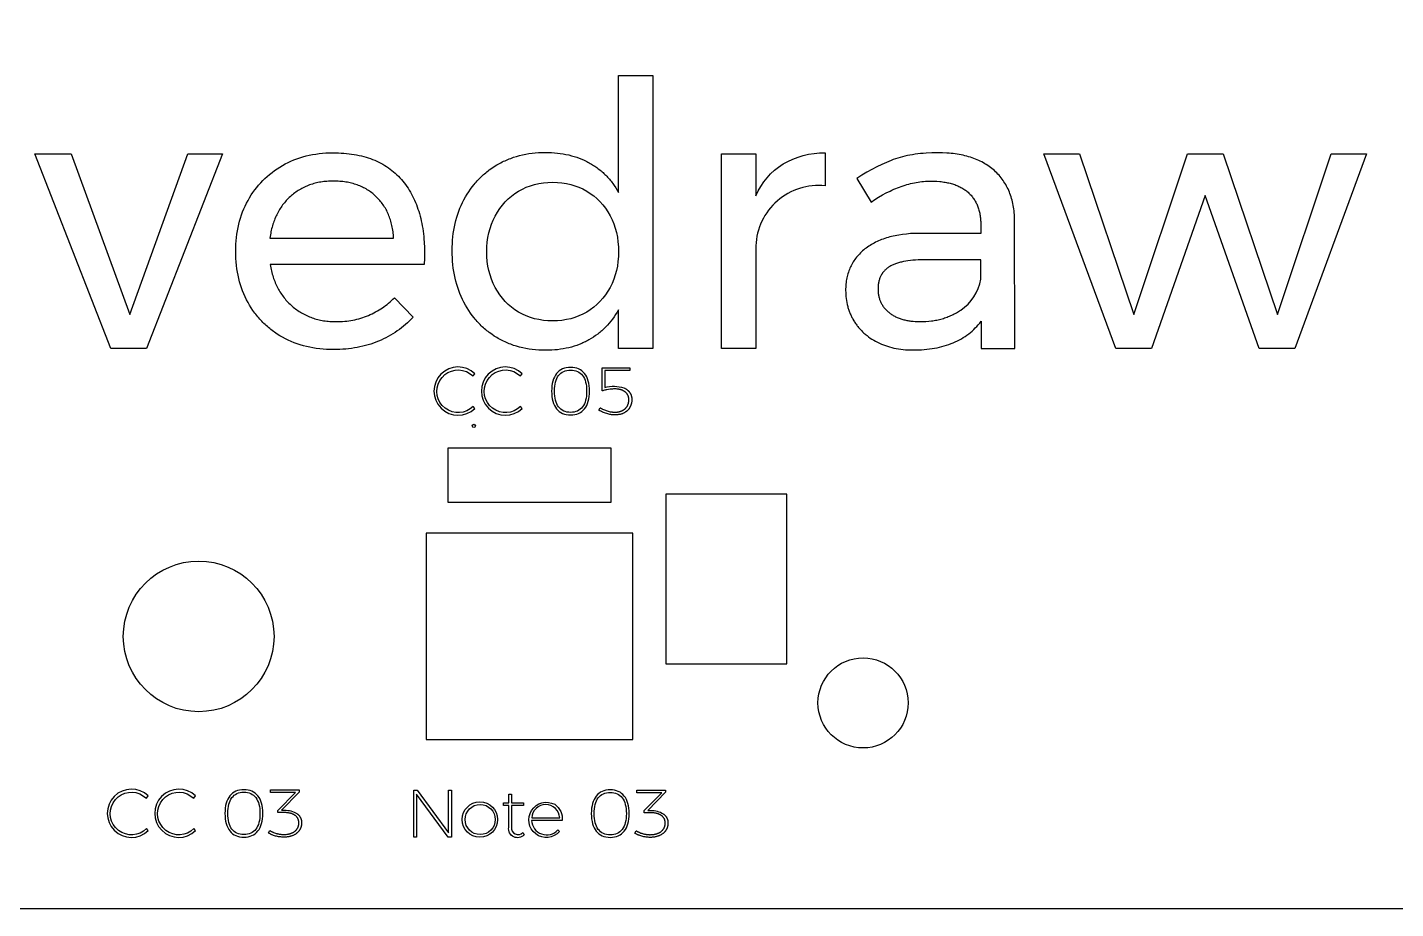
# Model space of a CAD drawing. Header units: millimetres. Extents: x -1043 to -744, y -1370 to -1206.
# Drawn here: x -864.4 to -800.9, y -1370.3 to -1329.4 of the extents above; entities that cross this region are included whole.
import ezdxf

# ---------------------------------------------------------------- set-up
doc = ezdxf.new("R2010")
doc.units = ezdxf.units.MM
doc.header["$MEASUREMENT"] = 0
doc.layers.add('Electronics$CUT3', color=178, linetype='Continuous', true_color=0x000000)
doc.layers.add('Electronics$ENGRAVE1', color=5, linetype='Continuous', true_color=0x0000ff)

msp = doc.modelspace()

# ---------------------------------------------------------------- linework, layer by layer
at = {"layer": 'Electronics$CUT3'}
msp.add_lwpolyline([(-1043.298, -1226.5), (-1043.298, -1350.336, 0.414214), (-1023.298, -1370.336), (-764.298, -1370.336, 0.414214), (-744.298, -1350.336), (-744.298, -1226.5, 0.414214), (-764.298, -1206.5), (-771.298, -1206.5, 0.414214), (-781.298, -1216.5, -0.414214), (-791.298, -1226.5), (-996.298, -1226.5, -0.414214), (-1006.298, -1216.5, 0.414214), (-1016.298, -1206.5), (-1023.298, -1206.5, 0.414214)], format="xyb", close=True, dxfattribs=at)
msp.add_lwpolyline([(-1043.298, -1226.5), (-1043.298, -1350.336, 0.414214), (-1023.298, -1370.336), (-764.298, -1370.336, 0.414214), (-744.298, -1350.336), (-744.298, -1226.5, 0.414214), (-764.298, -1206.5), (-771.298, -1206.5, 0.414214), (-781.298, -1216.5, -0.414214), (-791.298, -1226.5), (-996.298, -1226.5, -0.414214), (-1006.298, -1216.5, 0.414214), (-1016.298, -1206.5), (-1023.298, -1206.5, 0.414214)], format="xyb", close=True, dxfattribs=at)
for points in [[(-844.899, -1351.445), (-837.311, -1351.445), (-837.311, -1348.937), (-844.899, -1348.937)], [(-834.776, -1358.962), (-829.146, -1358.962), (-829.146, -1351.072), (-834.776, -1351.072)], [(-845.9, -1362.478), (-836.311, -1362.478), (-836.311, -1352.89), (-845.9, -1352.89)]]:
    msp.add_lwpolyline(points, close=True, dxfattribs=at)
for centre, radius in [((-843.691, -1347.902, -12.989), 0.0755), ((-856.472, -1357.684), 3.5), ((-825.611, -1360.773), 2.095)]:
    msp.add_circle(centre, radius, dxfattribs=at)
at = {"layer": 'Electronics$ENGRAVE1'}
for points in [[(-835.381, -1331.616), (-835.381, -1344.303), (-836.971, -1344.303), (-836.971, -1342.508), (-837.036, -1342.619), (-837.105, -1342.728), (-837.176, -1342.833), (-837.249, -1342.934), (-837.326, -1343.033), (-837.405, -1343.128), (-837.487, -1343.22), (-837.571, -1343.309), (-837.659, -1343.394), (-837.704, -1343.436), (-837.749, -1343.477), (-837.795, -1343.517), (-837.842, -1343.556), (-837.889, -1343.594), (-837.937, -1343.631), (-838.036, -1343.704), (-838.137, -1343.773), (-838.241, -1343.838), (-838.347, -1343.901), (-838.402, -1343.931), (-838.456, -1343.96), (-838.512, -1343.988), (-838.568, -1344.015), (-838.624, -1344.041), (-838.681, -1344.067), (-838.797, -1344.114), (-838.914, -1344.158), (-839.035, -1344.198), (-839.157, -1344.234), (-839.281, -1344.266), (-839.408, -1344.295), (-839.537, -1344.32), (-839.668, -1344.341), (-839.801, -1344.358), (-839.937, -1344.371), (-840.074, -1344.381), (-840.214, -1344.386), (-840.356, -1344.388), (-840.515, -1344.386), (-840.672, -1344.379), (-840.827, -1344.368), (-840.979, -1344.351), (-841.128, -1344.331), (-841.276, -1344.305), (-841.421, -1344.275), (-841.564, -1344.241), (-841.704, -1344.202), (-841.774, -1344.18), (-841.842, -1344.158), (-841.91, -1344.134), (-841.978, -1344.109), (-842.045, -1344.084), (-842.111, -1344.056), (-842.177, -1344.028), (-842.242, -1343.999), (-842.307, -1343.968), (-842.371, -1343.937), (-842.435, -1343.904), (-842.498, -1343.87), (-842.56, -1343.835), (-842.622, -1343.798), (-842.743, -1343.723), (-842.861, -1343.644), (-842.975, -1343.561), (-843.031, -1343.518), (-843.086, -1343.475), (-843.14, -1343.43), (-843.194, -1343.385), (-843.246, -1343.338), (-843.298, -1343.291), (-843.348, -1343.243), (-843.398, -1343.194), (-843.448, -1343.144), (-843.496, -1343.093), (-843.543, -1343.041), (-843.59, -1342.989), (-843.635, -1342.935), (-843.68, -1342.881), (-843.767, -1342.769), (-843.851, -1342.654), (-843.931, -1342.535), (-844.008, -1342.413), (-844.082, -1342.287), (-844.152, -1342.157), (-844.218, -1342.024), (-844.28, -1341.89), (-844.338, -1341.752), (-844.391, -1341.613), (-844.44, -1341.471), (-844.485, -1341.326), (-844.526, -1341.18), (-844.562, -1341.031), (-844.594, -1340.879), (-844.622, -1340.726), (-844.646, -1340.57), (-844.665, -1340.412), (-844.68, -1340.251), (-844.69, -1340.088), (-844.697, -1339.923), (-844.699, -1339.755), (-844.697, -1339.589), (-844.69, -1339.426), (-844.68, -1339.265), (-844.665, -1339.107), (-844.646, -1338.951), (-844.622, -1338.797), (-844.594, -1338.645), (-844.562, -1338.496), (-844.526, -1338.349), (-844.485, -1338.205), (-844.44, -1338.063), (-844.391, -1337.923), (-844.338, -1337.785), (-844.28, -1337.65), (-844.218, -1337.517), (-844.152, -1337.387), (-844.082, -1337.259), (-844.008, -1337.135), (-843.931, -1337.015), (-843.851, -1336.898), (-843.767, -1336.785), (-843.68, -1336.675), (-843.635, -1336.621), (-843.59, -1336.569), (-843.543, -1336.517), (-843.496, -1336.466), (-843.448, -1336.416), (-843.398, -1336.367), (-843.348, -1336.318), (-843.298, -1336.271), (-843.246, -1336.224), (-843.194, -1336.179), (-843.14, -1336.134), (-843.086, -1336.09), (-843.031, -1336.047), (-842.975, -1336.005), (-842.861, -1335.924), (-842.743, -1335.846), (-842.622, -1335.771), (-842.56, -1335.735), (-842.498, -1335.701), (-842.435, -1335.667), (-842.371, -1335.635), (-842.308, -1335.604), (-842.243, -1335.574), (-842.178, -1335.545), (-842.112, -1335.517), (-842.046, -1335.49), (-841.98, -1335.465), (-841.912, -1335.44), (-841.845, -1335.417), (-841.707, -1335.374), (-841.568, -1335.335), (-841.426, -1335.301), (-841.283, -1335.272), (-841.137, -1335.247), (-840.988, -1335.226), (-840.838, -1335.21), (-840.685, -1335.199), (-840.53, -1335.192), (-840.373, -1335.19), (-840.229, -1335.192), (-840.087, -1335.197), (-839.948, -1335.207), (-839.81, -1335.22), (-839.675, -1335.237), (-839.542, -1335.257), (-839.412, -1335.281), (-839.283, -1335.31), (-839.157, -1335.341), (-839.034, -1335.377), (-838.912, -1335.416), (-838.793, -1335.459), (-838.676, -1335.506), (-838.561, -1335.556), (-838.449, -1335.611), (-838.394, -1335.639), (-838.339, -1335.669), (-838.285, -1335.699), (-838.231, -1335.73), (-838.179, -1335.762), (-838.127, -1335.795), (-838.075, -1335.829), (-838.025, -1335.863), (-837.975, -1335.898), (-837.926, -1335.935), (-837.878, -1335.972), (-837.83, -1336.01), (-837.784, -1336.048), (-837.738, -1336.088), (-837.692, -1336.128), (-837.648, -1336.169), (-837.604, -1336.211), (-837.561, -1336.254), (-837.518, -1336.298), (-837.477, -1336.342), (-837.436, -1336.388), (-837.396, -1336.434), (-837.356, -1336.481), (-837.318, -1336.529), (-837.28, -1336.578), (-837.242, -1336.627), (-837.17, -1336.729), (-837.101, -1336.834), (-837.034, -1336.942), (-836.971, -1337.053), (-836.971, -1331.616)], [(-847.058, -1336.447), (-846.992, -1336.525), (-846.928, -1336.605), (-846.866, -1336.687), (-846.806, -1336.772), (-846.748, -1336.857), (-846.692, -1336.945), (-846.639, -1337.035), (-846.587, -1337.127), (-846.538, -1337.22), (-846.49, -1337.316), (-846.445, -1337.413), (-846.402, -1337.512), (-846.361, -1337.613), (-846.322, -1337.716), (-846.285, -1337.821), (-846.251, -1337.928), (-846.218, -1338.036), (-846.187, -1338.147), (-846.159, -1338.259), (-846.133, -1338.373), (-846.109, -1338.489), (-846.087, -1338.608), (-846.067, -1338.727), (-846.049, -1338.849), (-846.033, -1338.973), (-846.019, -1339.099), (-846.008, -1339.226), (-845.998, -1339.355), (-845.986, -1339.62), (-845.981, -1339.892), (-845.986, -1340.191), (-845.991, -1340.308), (-845.994, -1340.359), (-845.998, -1340.405), (-853.145, -1340.405), (-853.133, -1340.48), (-853.119, -1340.554), (-853.104, -1340.628), (-853.088, -1340.7), (-853.071, -1340.772), (-853.052, -1340.842), (-853.032, -1340.912), (-853.011, -1340.981), (-852.989, -1341.048), (-852.965, -1341.115), (-852.94, -1341.181), (-852.914, -1341.245), (-852.887, -1341.309), (-852.858, -1341.372), (-852.828, -1341.434), (-852.797, -1341.495), (-852.764, -1341.554), (-852.731, -1341.613), (-852.696, -1341.671), (-852.66, -1341.728), (-852.622, -1341.784), (-852.584, -1341.839), (-852.544, -1341.893), (-852.502, -1341.947), (-852.46, -1341.999), (-852.416, -1342.05), (-852.371, -1342.1), (-852.325, -1342.149), (-852.278, -1342.198), (-852.229, -1342.245), (-852.179, -1342.291), (-852.128, -1342.337), (-852.076, -1342.381), (-852.023, -1342.424), (-851.969, -1342.465), (-851.915, -1342.505), (-851.859, -1342.543), (-851.803, -1342.581), (-851.747, -1342.616), (-851.689, -1342.651), (-851.631, -1342.684), (-851.572, -1342.715), (-851.512, -1342.745), (-851.452, -1342.774), (-851.391, -1342.802), (-851.329, -1342.827), (-851.266, -1342.852), (-851.202, -1342.875), (-851.138, -1342.897), (-851.073, -1342.917), (-851.008, -1342.936), (-850.941, -1342.954), (-850.874, -1342.97), (-850.806, -1342.985), (-850.737, -1342.998), (-850.668, -1343.01), (-850.597, -1343.02), (-850.526, -1343.029), (-850.455, -1343.037), (-850.382, -1343.043), (-850.309, -1343.048), (-850.235, -1343.052), (-850.16, -1343.054), (-850.085, -1343.055), (-849.985, -1343.054), (-849.886, -1343.05), (-849.787, -1343.044), (-849.69, -1343.037), (-849.593, -1343.026), (-849.498, -1343.014), (-849.403, -1342.999), (-849.309, -1342.982), (-849.216, -1342.963), (-849.124, -1342.941), (-849.032, -1342.917), (-848.942, -1342.891), (-848.852, -1342.863), (-848.764, -1342.832), (-848.676, -1342.799), (-848.589, -1342.764), (-848.503, -1342.727), (-848.418, -1342.688), (-848.335, -1342.647), (-848.254, -1342.604), (-848.173, -1342.559), (-848.095, -1342.512), (-848.017, -1342.464), (-847.941, -1342.414), (-847.866, -1342.361), (-847.793, -1342.307), (-847.721, -1342.251), (-847.651, -1342.193), (-847.582, -1342.134), (-847.514, -1342.072), (-847.448, -1342.009), (-847.383, -1341.943), (-846.511, -1342.85), (-846.596, -1342.938), (-846.682, -1343.024), (-846.771, -1343.107), (-846.862, -1343.188), (-846.955, -1343.267), (-847.05, -1343.342), (-847.147, -1343.416), (-847.247, -1343.486), (-847.348, -1343.555), (-847.452, -1343.62), (-847.557, -1343.683), (-847.665, -1343.744), (-847.775, -1343.802), (-847.888, -1343.857), (-848.002, -1343.91), (-848.118, -1343.961), (-848.237, -1344.008), (-848.357, -1344.053), (-848.478, -1344.094), (-848.602, -1344.133), (-848.726, -1344.168), (-848.853, -1344.2), (-848.981, -1344.23), (-849.11, -1344.256), (-849.241, -1344.279), (-849.374, -1344.299), (-849.508, -1344.316), (-849.644, -1344.33), (-849.782, -1344.34), (-849.921, -1344.348), (-850.062, -1344.353), (-850.204, -1344.354), (-850.37, -1344.352), (-850.533, -1344.345), (-850.694, -1344.334), (-850.852, -1344.318), (-851.009, -1344.298), (-851.163, -1344.274), (-851.314, -1344.244), (-851.463, -1344.211), (-851.61, -1344.173), (-851.755, -1344.13), (-851.897, -1344.083), (-852.036, -1344.032), (-852.174, -1343.976), (-852.309, -1343.916), (-852.442, -1343.851), (-852.572, -1343.781), (-852.7, -1343.708), (-852.824, -1343.631), (-852.884, -1343.591), (-852.944, -1343.55), (-853.003, -1343.508), (-853.061, -1343.466), (-853.118, -1343.422), (-853.174, -1343.377), (-853.229, -1343.332), (-853.283, -1343.286), (-853.337, -1343.238), (-853.389, -1343.19), (-853.441, -1343.141), (-853.491, -1343.091), (-853.541, -1343.04), (-853.59, -1342.988), (-853.638, -1342.935), (-853.685, -1342.882), (-853.731, -1342.827), (-853.776, -1342.772), (-853.821, -1342.715), (-853.864, -1342.658), (-853.907, -1342.599), (-853.949, -1342.54), (-854.029, -1342.419), (-854.106, -1342.294), (-854.18, -1342.166), (-854.249, -1342.034), (-854.314, -1341.9), (-854.374, -1341.764), (-854.43, -1341.626), (-854.482, -1341.485), (-854.529, -1341.343), (-854.571, -1341.197), (-854.609, -1341.05), (-854.643, -1340.9), (-854.672, -1340.748), (-854.696, -1340.594), (-854.717, -1340.438), (-854.732, -1340.279), (-854.743, -1340.118), (-854.75, -1339.955), (-854.752, -1339.789), (-854.75, -1339.624), (-854.743, -1339.46), (-854.732, -1339.299), (-854.717, -1339.141), (-854.696, -1338.985), (-854.672, -1338.831), (-854.643, -1338.679), (-854.609, -1338.53), (-854.571, -1338.383), (-854.529, -1338.239), (-854.482, -1338.097), (-854.43, -1337.957), (-854.374, -1337.819), (-854.314, -1337.684), (-854.249, -1337.552), (-854.18, -1337.421), (-854.106, -1337.294), (-854.029, -1337.169), (-853.949, -1337.049), (-853.865, -1336.932), (-853.777, -1336.818), (-853.686, -1336.708), (-853.592, -1336.601), (-853.494, -1336.498), (-853.392, -1336.398), (-853.287, -1336.302), (-853.178, -1336.209), (-853.066, -1336.12), (-852.95, -1336.034), (-852.83, -1335.951), (-852.707, -1335.872), (-852.581, -1335.797), (-852.452, -1335.725), (-852.32, -1335.659), (-852.186, -1335.596), (-852.05, -1335.539), (-851.911, -1335.486), (-851.771, -1335.437), (-851.628, -1335.394), (-851.482, -1335.354), (-851.335, -1335.32), (-851.185, -1335.29), (-851.033, -1335.265), (-850.879, -1335.244), (-850.722, -1335.228), (-850.563, -1335.216), (-850.402, -1335.209), (-850.239, -1335.207), (-850.108, -1335.208), (-849.98, -1335.212), (-849.853, -1335.218), (-849.729, -1335.226), (-849.606, -1335.237), (-849.486, -1335.251), (-849.368, -1335.266), (-849.251, -1335.284), (-849.137, -1335.305), (-849.024, -1335.328), (-848.914, -1335.353), (-848.806, -1335.381), (-848.699, -1335.412), (-848.595, -1335.444), (-848.492, -1335.479), (-848.392, -1335.517), (-848.294, -1335.557), (-848.197, -1335.599), (-848.103, -1335.644), (-848.011, -1335.691), (-847.92, -1335.741), (-847.832, -1335.793), (-847.745, -1335.847), (-847.661, -1335.904), (-847.579, -1335.964), (-847.498, -1336.025), (-847.42, -1336.089), (-847.344, -1336.156), (-847.269, -1336.225), (-847.197, -1336.296), (-847.127, -1336.37)], [(-820.13, -1344.303), (-818.557, -1344.303), (-818.574, -1338.353), (-818.576, -1338.261), (-818.58, -1338.17), (-818.585, -1338.08), (-818.593, -1337.991), (-818.602, -1337.904), (-818.612, -1337.818), (-818.625, -1337.734), (-818.639, -1337.65), (-818.655, -1337.568), (-818.673, -1337.487), (-818.693, -1337.408), (-818.714, -1337.33), (-818.738, -1337.253), (-818.762, -1337.177), (-818.789, -1337.103), (-818.818, -1337.03), (-818.848, -1336.958), (-818.88, -1336.888), (-818.914, -1336.819), (-818.949, -1336.751), (-818.987, -1336.684), (-819.026, -1336.619), (-819.067, -1336.555), (-819.109, -1336.492), (-819.154, -1336.43), (-819.2, -1336.37), (-819.248, -1336.311), (-819.298, -1336.254), (-819.349, -1336.197), (-819.403, -1336.142), (-819.458, -1336.089), (-819.514, -1336.036), (-819.573, -1335.985), (-819.633, -1335.936), (-819.694, -1335.888), (-819.757, -1335.842), (-819.822, -1335.797), (-819.888, -1335.754), (-819.955, -1335.713), (-820.024, -1335.673), (-820.095, -1335.635), (-820.167, -1335.599), (-820.24, -1335.564), (-820.315, -1335.531), (-820.392, -1335.499), (-820.47, -1335.469), (-820.549, -1335.441), (-820.63, -1335.414), (-820.713, -1335.389), (-820.797, -1335.366), (-820.882, -1335.344), (-820.969, -1335.324), (-821.058, -1335.305), (-821.148, -1335.288), (-821.239, -1335.273), (-821.332, -1335.259), (-821.427, -1335.247), (-821.523, -1335.236), (-821.62, -1335.227), (-821.719, -1335.22), (-821.922, -1335.21), (-822.13, -1335.207), (-822.412, -1335.211), (-822.683, -1335.225), (-822.815, -1335.235), (-822.945, -1335.247), (-823.072, -1335.261), (-823.197, -1335.277), (-823.319, -1335.296), (-823.439, -1335.317), (-823.556, -1335.34), (-823.671, -1335.366), (-823.783, -1335.393), (-823.893, -1335.423), (-824, -1335.455), (-824.105, -1335.489), (-824.209, -1335.526), (-824.315, -1335.565), (-824.421, -1335.607), (-824.529, -1335.652), (-824.747, -1335.75), (-824.971, -1335.859), (-825.198, -1335.979), (-825.431, -1336.109), (-825.668, -1336.251), (-825.909, -1336.404), (-825.242, -1337.498), (-825.065, -1337.38), (-824.888, -1337.27), (-824.712, -1337.167), (-824.536, -1337.072), (-824.36, -1336.984), (-824.273, -1336.943), (-824.185, -1336.904), (-824.098, -1336.867), (-824.01, -1336.832), (-823.923, -1336.799), (-823.836, -1336.767), (-823.749, -1336.738), (-823.662, -1336.71), (-823.575, -1336.684), (-823.488, -1336.661), (-823.402, -1336.639), (-823.315, -1336.619), (-823.229, -1336.601), (-823.142, -1336.584), (-823.056, -1336.57), (-822.97, -1336.558), (-822.884, -1336.547), (-822.798, -1336.539), (-822.712, -1336.532), (-822.626, -1336.527), (-822.541, -1336.524), (-822.455, -1336.523), (-822.316, -1336.525), (-822.182, -1336.532), (-822.051, -1336.542), (-821.987, -1336.548), (-821.925, -1336.556), (-821.863, -1336.565), (-821.803, -1336.574), (-821.743, -1336.585), (-821.685, -1336.597), (-821.627, -1336.61), (-821.571, -1336.623), (-821.516, -1336.638), (-821.461, -1336.654), (-821.408, -1336.671), (-821.356, -1336.688), (-821.305, -1336.707), (-821.255, -1336.727), (-821.206, -1336.748), (-821.158, -1336.77), (-821.111, -1336.793), (-821.065, -1336.817), (-821.021, -1336.842), (-820.977, -1336.868), (-820.934, -1336.895), (-820.893, -1336.923), (-820.852, -1336.952), (-820.813, -1336.982), (-820.774, -1337.013), (-820.737, -1337.045), (-820.701, -1337.078), (-820.665, -1337.112), (-820.631, -1337.147), (-820.599, -1337.182), (-820.567, -1337.219), (-820.536, -1337.256), (-820.507, -1337.294), (-820.479, -1337.333), (-820.452, -1337.373), (-820.426, -1337.413), (-820.401, -1337.455), (-820.377, -1337.497), (-820.355, -1337.541), (-820.334, -1337.585), (-820.314, -1337.63), (-820.295, -1337.675), (-820.277, -1337.722), (-820.26, -1337.77), (-820.244, -1337.818), (-820.23, -1337.867), (-820.217, -1337.917), (-820.205, -1337.968), (-820.194, -1338.02), (-820.184, -1338.072), (-820.175, -1338.126), (-820.168, -1338.18), (-820.161, -1338.235), (-820.156, -1338.291), (-820.152, -1338.348), (-820.149, -1338.406), (-820.148, -1338.464), (-820.147, -1338.524), (-820.147, -1338.951), (-823.019, -1338.951), (-823.218, -1338.956), (-823.41, -1338.966), (-823.597, -1338.982), (-823.779, -1339.003), (-823.955, -1339.03), (-824.04, -1339.045), (-824.125, -1339.061), (-824.208, -1339.079), (-824.29, -1339.099), (-824.37, -1339.119), (-824.449, -1339.142), (-824.527, -1339.165), (-824.603, -1339.19), (-824.678, -1339.216), (-824.751, -1339.243), (-824.823, -1339.272), (-824.894, -1339.302), (-824.963, -1339.334), (-825.031, -1339.366), (-825.098, -1339.401), (-825.163, -1339.436), (-825.226, -1339.473), (-825.289, -1339.511), (-825.35, -1339.551), (-825.409, -1339.592), (-825.467, -1339.634), (-825.524, -1339.678), (-825.579, -1339.723), (-825.633, -1339.769), (-825.685, -1339.815), (-825.735, -1339.863), (-825.783, -1339.912), (-825.829, -1339.962), (-825.874, -1340.013), (-825.917, -1340.064), (-825.958, -1340.117), (-825.998, -1340.171), (-826.035, -1340.225), (-826.071, -1340.281), (-826.105, -1340.338), (-826.138, -1340.395), (-826.168, -1340.454), (-826.197, -1340.514), (-826.225, -1340.574), (-826.25, -1340.636), (-826.274, -1340.698), (-826.296, -1340.762), (-826.316, -1340.826), (-826.334, -1340.892), (-826.351, -1340.958), (-826.366, -1341.026), (-826.379, -1341.094), (-826.39, -1341.164), (-826.4, -1341.234), (-826.408, -1341.306), (-826.414, -1341.378), (-826.418, -1341.452), (-826.421, -1341.526), (-826.422, -1341.601), (-826.42, -1341.699), (-826.416, -1341.796), (-826.408, -1341.891), (-826.398, -1341.985), (-826.384, -1342.078), (-826.368, -1342.17), (-826.348, -1342.26), (-826.326, -1342.349), (-826.313, -1342.394), (-826.3, -1342.438), (-826.286, -1342.481), (-826.272, -1342.524), (-826.256, -1342.567), (-826.24, -1342.61), (-826.223, -1342.652), (-826.205, -1342.695), (-826.187, -1342.736), (-826.168, -1342.778), (-826.148, -1342.819), (-826.127, -1342.86), (-826.106, -1342.901), (-826.084, -1342.941), (-826.037, -1343.02), (-826.013, -1343.06), (-825.988, -1343.099), (-825.962, -1343.137), (-825.936, -1343.174), (-825.909, -1343.212), (-825.881, -1343.248), (-825.853, -1343.284), (-825.824, -1343.32), (-825.795, -1343.355), (-825.765, -1343.389), (-825.734, -1343.423), (-825.703, -1343.456), (-825.671, -1343.489), (-825.638, -1343.522), (-825.605, -1343.553), (-825.571, -1343.585), (-825.537, -1343.615), (-825.502, -1343.646), (-825.466, -1343.675), (-825.429, -1343.704), (-825.355, -1343.761), (-825.277, -1343.816), (-825.198, -1343.868), (-825.115, -1343.918), (-825.03, -1343.966), (-824.943, -1344.012), (-824.853, -1344.056), (-824.762, -1344.096), (-824.669, -1344.134), (-824.574, -1344.169), (-824.477, -1344.201), (-824.378, -1344.231), (-824.278, -1344.258), (-824.176, -1344.281), (-824.072, -1344.302), (-823.966, -1344.321), (-823.858, -1344.336), (-823.749, -1344.349), (-823.637, -1344.359), (-823.524, -1344.366), (-823.41, -1344.37), (-823.293, -1344.371), (-823.159, -1344.37), (-823.028, -1344.366), (-822.899, -1344.359), (-822.772, -1344.35), (-822.648, -1344.339), (-822.525, -1344.324), (-822.405, -1344.307), (-822.287, -1344.288), (-822.172, -1344.266), (-822.058, -1344.241), (-821.947, -1344.214), (-821.838, -1344.184), (-821.732, -1344.151), (-821.627, -1344.116), (-821.525, -1344.078), (-821.425, -1344.038), (-821.327, -1343.995), (-821.232, -1343.949), (-821.139, -1343.901), (-821.048, -1343.85), (-820.959, -1343.797), (-820.872, -1343.741), (-820.788, -1343.682), (-820.706, -1343.621), (-820.626, -1343.557), (-820.548, -1343.491), (-820.473, -1343.422), (-820.4, -1343.35), (-820.329, -1343.276), (-820.261, -1343.199), (-820.194, -1343.12), (-820.13, -1343.038)], [(-864.088, -1335.258), (-862.395, -1335.258), (-859.676, -1342.73), (-856.975, -1335.258), (-855.368, -1335.258), (-858.89, -1344.303), (-860.548, -1344.303)], [(-817.223, -1335.258), (-815.565, -1335.258), (-813.034, -1342.73), (-810.538, -1335.258), (-808.88, -1335.258), (-806.366, -1342.73), (-803.87, -1335.258), (-802.229, -1335.258), (-805.563, -1344.303), (-807.221, -1344.303), (-809.718, -1337.19), (-812.214, -1344.303), (-813.872, -1344.303)], [(-847.418, -1339.174), (-847.422, -1339.097), (-847.429, -1339.022), (-847.436, -1338.947), (-847.445, -1338.874), (-847.456, -1338.802), (-847.467, -1338.73), (-847.48, -1338.66), (-847.494, -1338.591), (-847.51, -1338.522), (-847.527, -1338.455), (-847.545, -1338.389), (-847.565, -1338.324), (-847.586, -1338.259), (-847.608, -1338.196), (-847.632, -1338.134), (-847.657, -1338.073), (-847.683, -1338.013), (-847.711, -1337.954), (-847.74, -1337.896), (-847.77, -1337.838), (-847.802, -1337.782), (-847.835, -1337.727), (-847.869, -1337.673), (-847.905, -1337.62), (-847.942, -1337.568), (-847.98, -1337.517), (-848.02, -1337.467), (-848.061, -1337.419), (-848.103, -1337.371), (-848.147, -1337.324), (-848.192, -1337.278), (-848.238, -1337.233), (-848.286, -1337.189), (-848.334, -1337.147), (-848.383, -1337.106), (-848.434, -1337.067), (-848.485, -1337.029), (-848.537, -1336.992), (-848.59, -1336.957), (-848.644, -1336.923), (-848.699, -1336.89), (-848.755, -1336.859), (-848.812, -1336.829), (-848.87, -1336.801), (-848.928, -1336.774), (-848.988, -1336.748), (-849.049, -1336.724), (-849.11, -1336.701), (-849.173, -1336.679), (-849.236, -1336.659), (-849.3, -1336.641), (-849.366, -1336.623), (-849.432, -1336.607), (-849.499, -1336.593), (-849.567, -1336.58), (-849.636, -1336.568), (-849.706, -1336.557), (-849.777, -1336.548), (-849.848, -1336.541), (-849.921, -1336.535), (-849.995, -1336.53), (-850.069, -1336.526), (-850.145, -1336.524), (-850.221, -1336.523), (-850.296, -1336.524), (-850.37, -1336.526), (-850.442, -1336.53), (-850.514, -1336.535), (-850.586, -1336.541), (-850.656, -1336.549), (-850.726, -1336.558), (-850.795, -1336.568), (-850.863, -1336.58), (-850.93, -1336.594), (-850.997, -1336.608), (-851.063, -1336.624), (-851.128, -1336.642), (-851.192, -1336.661), (-851.255, -1336.681), (-851.318, -1336.703), (-851.38, -1336.726), (-851.441, -1336.751), (-851.501, -1336.777), (-851.561, -1336.804), (-851.619, -1336.833), (-851.677, -1336.863), (-851.734, -1336.894), (-851.791, -1336.927), (-851.846, -1336.962), (-851.901, -1336.998), (-851.955, -1337.035), (-852.008, -1337.073), (-852.061, -1337.113), (-852.112, -1337.155), (-852.163, -1337.197), (-852.213, -1337.242), (-852.262, -1337.287), (-852.31, -1337.333), (-852.357, -1337.381), (-852.402, -1337.429), (-852.446, -1337.478), (-852.489, -1337.528), (-852.53, -1337.579), (-852.571, -1337.632), (-852.61, -1337.685), (-852.648, -1337.739), (-852.684, -1337.794), (-852.719, -1337.85), (-852.753, -1337.907), (-852.786, -1337.965), (-852.818, -1338.024), (-852.848, -1338.084), (-852.877, -1338.144), (-852.905, -1338.206), (-852.931, -1338.269), (-852.957, -1338.333), (-852.981, -1338.398), (-853.003, -1338.463), (-853.025, -1338.53), (-853.045, -1338.598), (-853.064, -1338.666), (-853.082, -1338.736), (-853.099, -1338.806), (-853.114, -1338.878), (-853.128, -1338.95), (-853.141, -1339.024), (-853.152, -1339.098), (-853.162, -1339.174)], [(-844.864, -1364.826), (-844.735, -1364.826), (-844.735, -1367.014), (-844.889, -1367.014), (-846.347, -1365.023), (-846.347, -1367.014), (-846.478, -1367.014), (-846.478, -1364.826), (-846.325, -1364.826), (-844.864, -1366.82)]]:
    msp.add_lwpolyline(points, close=True, dxfattribs=at)
for points in [[(-829.328, -1335.728, -0.136604), (-827.379, -1335.207), (-827.379, -1336.746, 0.434809), (-830.594, -1339.533), (-830.594, -1344.303), (-832.184, -1344.303), (-832.184, -1335.258), (-830.594, -1335.258), (-830.594, -1337.207, -0.152075)], [(-821.079, -1342.516, 0.209494), (-820.147, -1341.088), (-820.147, -1340.182), (-822.797, -1340.182), (-822.93, -1340.184), (-823.058, -1340.187), (-823.182, -1340.194), (-823.301, -1340.203), (-823.416, -1340.214), (-823.527, -1340.228), (-823.633, -1340.244), (-823.735, -1340.264), (-823.833, -1340.285), (-823.88, -1340.297), (-823.927, -1340.309), (-823.972, -1340.322), (-824.016, -1340.336), (-824.058, -1340.35), (-824.1, -1340.365), (-824.141, -1340.381), (-824.181, -1340.397), (-824.219, -1340.414), (-824.257, -1340.431), (-824.293, -1340.449), (-824.328, -1340.468), (-824.363, -1340.487), (-824.396, -1340.507), (-824.428, -1340.528), (-824.459, -1340.549), (-824.489, -1340.571), (-824.518, -1340.594), (-824.546, -1340.618), (-824.573, -1340.642), (-824.599, -1340.667), (-824.624, -1340.693), (-824.636, -1340.706), (-824.648, -1340.72), (-824.659, -1340.733), (-824.671, -1340.747), (-824.682, -1340.761), (-824.693, -1340.775), (-824.703, -1340.789), (-824.714, -1340.804), (-824.724, -1340.818), (-824.733, -1340.833), (-824.743, -1340.848), (-824.752, -1340.863), (-824.761, -1340.879), (-824.77, -1340.894), (-824.787, -1340.926), (-824.803, -1340.958), (-824.817, -1340.992), (-824.831, -1341.026), (-824.844, -1341.06), (-824.856, -1341.096), (-824.866, -1341.132), (-824.876, -1341.168), (-824.885, -1341.206), (-824.892, -1341.244), (-824.899, -1341.283), (-824.905, -1341.323), (-824.909, -1341.364), (-824.913, -1341.405), (-824.915, -1341.447), (-824.917, -1341.49), (-824.917, -1341.533), (-824.917, -1341.577), (-824.915, -1341.62), (-824.913, -1341.662), (-824.909, -1341.704), (-824.904, -1341.745), (-824.899, -1341.786), (-824.892, -1341.826), (-824.884, -1341.865), (-824.875, -1341.904), (-824.865, -1341.943), (-824.855, -1341.981), (-824.843, -1342.018), (-824.83, -1342.055), (-824.816, -1342.091), (-824.801, -1342.126), (-824.785, -1342.161), (-824.768, -1342.196), (-824.75, -1342.23), (-824.73, -1342.263), (-824.71, -1342.296), (-824.689, -1342.328), (-824.667, -1342.36), (-824.643, -1342.391), (-824.619, -1342.421), (-824.594, -1342.451), (-824.567, -1342.48), (-824.54, -1342.509), (-824.511, -1342.537), (-824.482, -1342.565), (-824.451, -1342.592), (-824.42, -1342.618), (-824.387, -1342.644), (-824.354, -1342.67), (-824.32, -1342.694), (-824.285, -1342.718), (-824.249, -1342.741), (-824.213, -1342.763), (-824.176, -1342.784), (-824.138, -1342.804), (-824.1, -1342.824), (-824.061, -1342.843), (-824.021, -1342.861), (-823.98, -1342.878), (-823.939, -1342.894), (-823.897, -1342.91), (-823.855, -1342.925), (-823.811, -1342.939), (-823.767, -1342.952), (-823.723, -1342.965), (-823.677, -1342.976), (-823.631, -1342.987), (-823.584, -1342.997), (-823.537, -1343.006), (-823.489, -1343.015), (-823.44, -1343.022), (-823.39, -1343.029), (-823.289, -1343.04), (-823.185, -1343.048), (-823.078, -1343.053), (-822.968, -1343.055), (-822.831, -1343.053), (-822.695, -1343.046), (-822.563, -1343.036), (-822.433, -1343.021), (-822.369, -1343.012), (-822.306, -1343.002), (-822.243, -1342.991), (-822.182, -1342.979), (-822.12, -1342.966), (-822.06, -1342.952), (-822, -1342.936), (-821.94, -1342.92), (-821.881, -1342.903), (-821.823, -1342.884), (-821.766, -1342.865), (-821.709, -1342.844), (-821.653, -1342.823), (-821.598, -1342.8), (-821.543, -1342.776), (-821.489, -1342.752), (-821.435, -1342.726), (-821.382, -1342.699), (-821.33, -1342.671), (-821.279, -1342.642), (-821.228, -1342.612), (-821.177, -1342.581), (-821.128, -1342.549)], [(-844.037, -1345.375), (-843.721, -1345.575), (-843.642, -1345.475, 2.359226), (-843.639, -1347.087), (-843.721, -1346.996, -1.864699)], [(-841.837, -1345.375), (-841.521, -1345.575), (-841.442, -1345.475, 2.359226), (-841.439, -1347.087), (-841.521, -1346.996, -1.864699)], [(-836.72, -1346.132), (-836.698, -1346.142), (-836.677, -1346.153), (-836.657, -1346.164), (-836.637, -1346.175), (-836.618, -1346.187), (-836.6, -1346.2), (-836.582, -1346.213), (-836.573, -1346.219), (-836.565, -1346.226), (-836.556, -1346.233), (-836.548, -1346.24), (-836.54, -1346.247), (-836.532, -1346.255), (-836.524, -1346.262), (-836.517, -1346.27), (-836.509, -1346.277), (-836.502, -1346.285), (-836.495, -1346.293), (-836.488, -1346.301), (-836.481, -1346.309), (-836.474, -1346.317), (-836.468, -1346.326), (-836.461, -1346.334), (-836.455, -1346.343), (-836.449, -1346.351), (-836.443, -1346.36), (-836.438, -1346.369), (-836.432, -1346.378), (-836.427, -1346.387), (-836.422, -1346.396), (-836.417, -1346.406), (-836.412, -1346.415), (-836.407, -1346.425), (-836.403, -1346.434), (-836.399, -1346.444), (-836.395, -1346.453), (-836.391, -1346.463), (-836.387, -1346.473), (-836.384, -1346.483), (-836.381, -1346.493), (-836.378, -1346.503), (-836.375, -1346.513), (-836.372, -1346.524), (-836.37, -1346.534), (-836.367, -1346.545), (-836.365, -1346.555), (-836.363, -1346.566), (-836.361, -1346.576), (-836.36, -1346.587), (-836.358, -1346.598), (-836.357, -1346.609), (-836.355, -1346.631), (-836.354, -1346.654), (-836.354, -1346.677), (-836.354, -1346.703), (-836.355, -1346.729), (-836.357, -1346.755), (-836.36, -1346.78), (-836.363, -1346.805), (-836.367, -1346.829), (-836.372, -1346.853), (-836.378, -1346.877), (-836.384, -1346.9), (-836.388, -1346.912), (-836.392, -1346.923), (-836.396, -1346.935), (-836.4, -1346.946), (-836.404, -1346.957), (-836.408, -1346.968), (-836.413, -1346.979), (-836.418, -1346.99), (-836.423, -1347), (-836.428, -1347.011), (-836.433, -1347.021), (-836.439, -1347.032), (-836.445, -1347.042), (-836.451, -1347.052), (-836.457, -1347.063), (-836.463, -1347.072), (-836.47, -1347.082), (-836.476, -1347.092), (-836.483, -1347.101), (-836.49, -1347.111), (-836.497, -1347.12), (-836.504, -1347.129), (-836.512, -1347.138), (-836.519, -1347.147), (-836.527, -1347.155), (-836.535, -1347.164), (-836.543, -1347.172), (-836.551, -1347.18), (-836.559, -1347.188), (-836.568, -1347.196), (-836.576, -1347.204), (-836.585, -1347.212), (-836.594, -1347.219), (-836.603, -1347.226), (-836.612, -1347.234), (-836.622, -1347.241), (-836.631, -1347.248), (-836.641, -1347.254), (-836.651, -1347.261), (-836.661, -1347.267), (-836.682, -1347.28), (-836.703, -1347.292), (-836.725, -1347.303), (-836.747, -1347.313), (-836.77, -1347.323), (-836.793, -1347.333), (-836.817, -1347.341), (-836.841, -1347.349), (-836.866, -1347.356), (-836.891, -1347.363), (-836.917, -1347.368), (-836.943, -1347.374), (-836.969, -1347.378), (-836.997, -1347.382), (-837.024, -1347.385), (-837.052, -1347.387), (-837.081, -1347.389), (-837.11, -1347.39), (-837.139, -1347.39), (-837.162, -1347.39), (-837.184, -1347.389), (-837.207, -1347.388), (-837.23, -1347.387), (-837.253, -1347.384), (-837.276, -1347.382), (-837.3, -1347.379), (-837.324, -1347.375), (-837.347, -1347.371), (-837.371, -1347.367), (-837.42, -1347.356), (-837.469, -1347.344), (-837.52, -1347.329), (-837.569, -1347.314), (-837.618, -1347.296), (-837.665, -1347.278), (-837.712, -1347.259), (-837.757, -1347.238), (-837.8, -1347.216), (-837.843, -1347.193), (-837.884, -1347.168), (-837.825, -1347.056), (-837.806, -1347.067), (-837.787, -1347.078), (-837.768, -1347.089), (-837.749, -1347.1), (-837.729, -1347.111), (-837.709, -1347.121), (-837.668, -1347.14), (-837.626, -1347.158), (-837.583, -1347.175), (-837.538, -1347.191), (-837.493, -1347.206), (-837.447, -1347.219), (-837.402, -1347.23), (-837.358, -1347.24), (-837.336, -1347.244), (-837.314, -1347.248), (-837.292, -1347.251), (-837.271, -1347.254), (-837.249, -1347.257), (-837.228, -1347.259), (-837.207, -1347.26), (-837.187, -1347.261), (-837.166, -1347.262), (-837.146, -1347.262), (-837.109, -1347.261), (-837.091, -1347.261), (-837.073, -1347.26), (-837.056, -1347.258), (-837.038, -1347.257), (-837.021, -1347.255), (-837.004, -1347.252), (-836.988, -1347.25), (-836.971, -1347.247), (-836.955, -1347.244), (-836.939, -1347.24), (-836.924, -1347.236), (-836.908, -1347.232), (-836.893, -1347.228), (-836.878, -1347.223), (-836.863, -1347.218), (-836.849, -1347.213), (-836.834, -1347.207), (-836.82, -1347.201), (-836.807, -1347.195), (-836.793, -1347.188), (-836.78, -1347.181), (-836.766, -1347.174), (-836.754, -1347.167), (-836.741, -1347.159), (-836.729, -1347.151), (-836.716, -1347.142), (-836.704, -1347.134), (-836.693, -1347.125), (-836.681, -1347.115), (-836.67, -1347.106), (-836.659, -1347.096), (-836.648, -1347.086), (-836.638, -1347.075), (-836.628, -1347.065), (-836.618, -1347.054), (-836.609, -1347.043), (-836.6, -1347.032), (-836.592, -1347.021), (-836.584, -1347.009), (-836.576, -1346.997), (-836.568, -1346.985), (-836.561, -1346.973), (-836.554, -1346.96), (-836.548, -1346.948), (-836.542, -1346.935), (-836.536, -1346.922), (-836.531, -1346.908), (-836.526, -1346.895), (-836.521, -1346.881), (-836.517, -1346.867), (-836.513, -1346.853), (-836.509, -1346.839), (-836.506, -1346.824), (-836.503, -1346.809), (-836.5, -1346.794), (-836.498, -1346.779), (-836.496, -1346.764), (-836.494, -1346.748), (-836.493, -1346.732), (-836.492, -1346.716), (-836.492, -1346.7), (-836.491, -1346.683), (-836.492, -1346.669), (-836.492, -1346.655), (-836.493, -1346.641), (-836.494, -1346.627), (-836.496, -1346.614), (-836.498, -1346.601), (-836.5, -1346.588), (-836.503, -1346.575), (-836.505, -1346.562), (-836.509, -1346.549), (-836.512, -1346.537), (-836.516, -1346.525), (-836.521, -1346.513), (-836.525, -1346.501), (-836.53, -1346.489), (-836.536, -1346.478), (-836.541, -1346.466), (-836.547, -1346.455), (-836.554, -1346.444), (-836.561, -1346.434), (-836.568, -1346.423), (-836.575, -1346.413), (-836.583, -1346.402), (-836.591, -1346.392), (-836.599, -1346.383), (-836.608, -1346.373), (-836.617, -1346.363), (-836.627, -1346.354), (-836.637, -1346.345), (-836.647, -1346.336), (-836.657, -1346.327), (-836.668, -1346.319), (-836.679, -1346.31), (-836.691, -1346.302), (-836.703, -1346.294), (-836.714, -1346.287), (-836.727, -1346.279), (-836.739, -1346.272), (-836.752, -1346.266), (-836.765, -1346.259), (-836.778, -1346.253), (-836.791, -1346.247), (-836.805, -1346.241), (-836.819, -1346.236), (-836.833, -1346.23), (-836.847, -1346.225), (-836.862, -1346.221), (-836.877, -1346.216), (-836.892, -1346.212), (-836.907, -1346.208), (-836.923, -1346.205), (-836.939, -1346.202), (-836.955, -1346.199), (-836.971, -1346.196), (-836.988, -1346.193), (-837.005, -1346.191), (-837.039, -1346.187), (-837.075, -1346.185), (-837.111, -1346.183), (-837.149, -1346.182), (-837.179, -1346.183), (-837.211, -1346.184), (-837.244, -1346.186), (-837.279, -1346.189), (-837.353, -1346.197), (-837.433, -1346.207), (-837.514, -1346.221), (-837.553, -1346.228), (-837.591, -1346.236), (-837.627, -1346.245), (-837.663, -1346.254), (-837.697, -1346.263), (-837.731, -1346.273), (-837.731, -1345.194), (-836.441, -1345.194), (-836.441, -1345.322), (-837.606, -1345.322), (-837.606, -1346.117, -0.150621)], [(-859.21, -1364.998), (-858.894, -1365.199), (-858.816, -1365.098, 2.359226), (-858.813, -1366.71), (-858.894, -1366.619, -1.864699)], [(-857.01, -1364.998), (-856.694, -1365.199), (-856.616, -1365.098, 2.359226), (-856.613, -1366.71), (-856.694, -1366.619, -1.864699)], [(-851.906, -1365.921), (-851.893, -1365.931), (-851.88, -1365.941), (-851.868, -1365.951), (-851.856, -1365.962), (-851.844, -1365.972), (-851.833, -1365.983), (-851.822, -1365.994), (-851.812, -1366.005), (-851.802, -1366.017), (-851.792, -1366.028), (-851.783, -1366.04), (-851.775, -1366.052), (-851.766, -1366.065), (-851.759, -1366.077), (-851.751, -1366.09), (-851.744, -1366.103), (-851.738, -1366.116), (-851.732, -1366.13), (-851.726, -1366.143), (-851.721, -1366.157), (-851.716, -1366.171), (-851.711, -1366.186), (-851.707, -1366.2), (-851.704, -1366.215), (-851.701, -1366.23), (-851.698, -1366.245), (-851.696, -1366.26), (-851.694, -1366.276), (-851.692, -1366.292), (-851.691, -1366.308), (-851.691, -1366.324), (-851.69, -1366.341), (-851.691, -1366.365), (-851.692, -1366.389), (-851.694, -1366.413), (-851.697, -1366.437), (-851.698, -1366.448), (-851.7, -1366.46), (-851.702, -1366.471), (-851.704, -1366.482), (-851.707, -1366.494), (-851.709, -1366.505), (-851.712, -1366.516), (-851.715, -1366.527), (-851.719, -1366.538), (-851.722, -1366.549), (-851.726, -1366.559), (-851.729, -1366.57), (-851.733, -1366.581), (-851.738, -1366.591), (-851.742, -1366.602), (-851.747, -1366.612), (-851.751, -1366.622), (-851.756, -1366.632), (-851.762, -1366.642), (-851.767, -1366.652), (-851.773, -1366.662), (-851.778, -1366.672), (-851.784, -1366.682), (-851.79, -1366.691), (-851.797, -1366.701), (-851.803, -1366.71), (-851.81, -1366.719), (-851.817, -1366.729), (-851.824, -1366.738), (-851.831, -1366.746), (-851.838, -1366.755), (-851.846, -1366.764), (-851.854, -1366.772), (-851.862, -1366.78), (-851.87, -1366.789), (-851.878, -1366.797), (-851.886, -1366.805), (-851.895, -1366.812), (-851.904, -1366.82), (-851.913, -1366.827), (-851.922, -1366.835), (-851.931, -1366.842), (-851.94, -1366.849), (-851.95, -1366.856), (-851.97, -1366.87), (-851.99, -1366.883), (-852.011, -1366.895), (-852.033, -1366.907), (-852.055, -1366.918), (-852.078, -1366.929), (-852.102, -1366.939), (-852.126, -1366.949), (-852.151, -1366.958), (-852.176, -1366.966), (-852.202, -1366.974), (-852.228, -1366.981), (-852.255, -1366.987), (-852.283, -1366.992), (-852.31, -1366.997), (-852.339, -1367.002), (-852.368, -1367.005), (-852.397, -1367.008), (-852.427, -1367.011), (-852.457, -1367.012), (-852.488, -1367.013), (-852.52, -1367.014), (-852.567, -1367.013), (-852.615, -1367.01), (-852.663, -1367.006), (-852.71, -1367), (-852.758, -1366.993), (-852.805, -1366.984), (-852.852, -1366.973), (-852.9, -1366.96), (-852.946, -1366.947), (-852.992, -1366.931), (-853.035, -1366.915), (-853.057, -1366.907), (-853.078, -1366.898), (-853.098, -1366.889), (-853.119, -1366.879), (-853.139, -1366.87), (-853.158, -1366.859), (-853.178, -1366.849), (-853.196, -1366.839), (-853.215, -1366.828), (-853.233, -1366.816), (-853.171, -1366.704), (-853.154, -1366.714), (-853.137, -1366.724), (-853.12, -1366.734), (-853.102, -1366.744), (-853.085, -1366.753), (-853.066, -1366.762), (-853.048, -1366.771), (-853.029, -1366.78), (-853.01, -1366.788), (-852.991, -1366.796), (-852.951, -1366.811), (-852.911, -1366.825), (-852.869, -1366.838), (-852.847, -1366.844), (-852.826, -1366.85), (-852.804, -1366.855), (-852.783, -1366.86), (-852.761, -1366.865), (-852.74, -1366.869), (-852.718, -1366.873), (-852.697, -1366.876), (-852.675, -1366.879), (-852.654, -1366.881), (-852.632, -1366.884), (-852.61, -1366.885), (-852.588, -1366.887), (-852.566, -1366.888), (-852.545, -1366.888), (-852.523, -1366.888), (-852.483, -1366.888), (-852.444, -1366.886), (-852.405, -1366.883), (-852.369, -1366.879), (-852.35, -1366.877), (-852.333, -1366.874), (-852.315, -1366.871), (-852.298, -1366.868), (-852.281, -1366.864), (-852.264, -1366.86), (-852.248, -1366.856), (-852.231, -1366.852), (-852.215, -1366.847), (-852.2, -1366.842), (-852.184, -1366.837), (-852.169, -1366.831), (-852.154, -1366.825), (-852.14, -1366.819), (-852.125, -1366.812), (-852.111, -1366.806), (-852.097, -1366.799), (-852.084, -1366.791), (-852.07, -1366.784), (-852.057, -1366.776), (-852.045, -1366.768), (-852.032, -1366.759), (-852.02, -1366.75), (-852.008, -1366.741), (-851.996, -1366.732), (-851.985, -1366.723), (-851.974, -1366.713), (-851.964, -1366.703), (-851.953, -1366.693), (-851.944, -1366.683), (-851.934, -1366.673), (-851.925, -1366.662), (-851.916, -1366.651), (-851.908, -1366.64), (-851.9, -1366.629), (-851.893, -1366.618), (-851.885, -1366.606), (-851.879, -1366.595), (-851.872, -1366.583), (-851.866, -1366.571), (-851.86, -1366.559), (-851.855, -1366.546), (-851.85, -1366.534), (-851.845, -1366.521), (-851.841, -1366.508), (-851.837, -1366.495), (-851.834, -1366.481), (-851.83, -1366.468), (-851.828, -1366.454), (-851.825, -1366.44), (-851.823, -1366.426), (-851.822, -1366.412), (-851.82, -1366.398), (-851.819, -1366.383), (-851.819, -1366.368), (-851.819, -1366.353), (-851.819, -1366.339), (-851.819, -1366.324), (-851.82, -1366.31), (-851.822, -1366.296), (-851.823, -1366.282), (-851.825, -1366.268), (-851.828, -1366.255), (-851.83, -1366.242), (-851.833, -1366.229), (-851.837, -1366.216), (-851.841, -1366.203), (-851.845, -1366.191), (-851.849, -1366.179), (-851.854, -1366.167), (-851.86, -1366.155), (-851.865, -1366.144), (-851.871, -1366.133), (-851.878, -1366.122), (-851.884, -1366.111), (-851.891, -1366.101), (-851.899, -1366.09), (-851.907, -1366.08), (-851.915, -1366.07), (-851.923, -1366.061), (-851.932, -1366.051), (-851.942, -1366.042), (-851.951, -1366.033), (-851.961, -1366.025), (-851.972, -1366.016), (-851.982, -1366.008), (-851.993, -1366), (-852.005, -1365.992), (-852.017, -1365.984), (-852.029, -1365.977), (-852.041, -1365.97), (-852.054, -1365.963), (-852.067, -1365.956), (-852.08, -1365.95), (-852.094, -1365.944), (-852.107, -1365.938), (-852.122, -1365.932), (-852.136, -1365.927), (-852.151, -1365.921), (-852.166, -1365.917), (-852.181, -1365.912), (-852.197, -1365.907), (-852.213, -1365.903), (-852.229, -1365.899), (-852.246, -1365.895), (-852.262, -1365.892), (-852.297, -1365.886), (-852.333, -1365.88), (-852.37, -1365.876), (-852.408, -1365.873), (-852.447, -1365.87), (-852.487, -1365.869), (-852.529, -1365.868), (-852.792, -1365.868), (-852.792, -1365.768), (-851.978, -1364.945), (-853.133, -1364.945), (-853.133, -1364.817), (-851.803, -1364.817), (-851.803, -1364.917), (-852.629, -1365.759), (-852.488, -1365.762, -0.151558)], [(-841.359, -1366.901, -0.750475), (-842.069, -1366.563), (-842.069, -1365.537), (-842.307, -1365.537), (-842.307, -1365.424), (-842.069, -1365.424), (-842.069, -1365.02), (-841.944, -1365.02), (-841.944, -1365.424), (-841.39, -1365.424), (-841.39, -1365.537), (-841.944, -1365.537), (-841.944, -1366.547, 0.724121), (-841.409, -1366.795)], [(-834.89, -1365.931), (-834.877, -1365.941), (-834.864, -1365.95), (-834.851, -1365.961), (-834.839, -1365.971), (-834.828, -1365.981), (-834.817, -1365.992), (-834.806, -1366.003), (-834.796, -1366.015), (-834.786, -1366.026), (-834.776, -1366.038), (-834.767, -1366.05), (-834.758, -1366.062), (-834.75, -1366.074), (-834.742, -1366.087), (-834.735, -1366.099), (-834.728, -1366.112), (-834.722, -1366.126), (-834.715, -1366.139), (-834.71, -1366.153), (-834.705, -1366.167), (-834.7, -1366.181), (-834.695, -1366.195), (-834.691, -1366.209), (-834.688, -1366.224), (-834.684, -1366.239), (-834.682, -1366.254), (-834.679, -1366.27), (-834.678, -1366.285), (-834.676, -1366.301), (-834.675, -1366.317), (-834.674, -1366.334), (-834.674, -1366.35), (-834.675, -1366.375), (-834.676, -1366.399), (-834.678, -1366.423), (-834.68, -1366.446), (-834.682, -1366.458), (-834.684, -1366.469), (-834.686, -1366.481), (-834.688, -1366.492), (-834.691, -1366.503), (-834.693, -1366.514), (-834.696, -1366.525), (-834.699, -1366.536), (-834.702, -1366.547), (-834.706, -1366.558), (-834.709, -1366.569), (-834.713, -1366.579), (-834.717, -1366.59), (-834.721, -1366.601), (-834.726, -1366.611), (-834.73, -1366.621), (-834.735, -1366.631), (-834.74, -1366.642), (-834.745, -1366.652), (-834.751, -1366.662), (-834.756, -1366.672), (-834.762, -1366.681), (-834.768, -1366.691), (-834.774, -1366.701), (-834.781, -1366.71), (-834.787, -1366.72), (-834.794, -1366.729), (-834.801, -1366.738), (-834.808, -1366.747), (-834.815, -1366.756), (-834.822, -1366.764), (-834.83, -1366.773), (-834.838, -1366.781), (-834.845, -1366.79), (-834.853, -1366.798), (-834.862, -1366.806), (-834.87, -1366.814), (-834.879, -1366.822), (-834.887, -1366.829), (-834.896, -1366.837), (-834.905, -1366.844), (-834.915, -1366.851), (-834.924, -1366.858), (-834.934, -1366.865), (-834.953, -1366.879), (-834.974, -1366.892), (-834.995, -1366.904), (-835.017, -1366.916), (-835.039, -1366.928), (-835.062, -1366.939), (-835.086, -1366.949), (-835.11, -1366.958), (-835.135, -1366.967), (-835.16, -1366.975), (-835.186, -1366.983), (-835.212, -1366.99), (-835.239, -1366.996), (-835.266, -1367.002), (-835.294, -1367.007), (-835.323, -1367.011), (-835.351, -1367.015), (-835.381, -1367.018), (-835.411, -1367.02), (-835.441, -1367.022), (-835.472, -1367.023), (-835.503, -1367.023), (-835.551, -1367.022), (-835.599, -1367.02), (-835.646, -1367.016), (-835.694, -1367.01), (-835.741, -1367.002), (-835.789, -1366.993), (-835.836, -1366.982), (-835.884, -1366.97), (-835.93, -1366.956), (-835.975, -1366.941), (-836.019, -1366.925), (-836.041, -1366.916), (-836.062, -1366.907), (-836.082, -1366.898), (-836.103, -1366.889), (-836.123, -1366.879), (-836.142, -1366.869), (-836.161, -1366.859), (-836.18, -1366.848), (-836.199, -1366.837), (-836.217, -1366.826), (-836.154, -1366.713), (-836.138, -1366.724), (-836.121, -1366.734), (-836.104, -1366.744), (-836.086, -1366.753), (-836.068, -1366.763), (-836.05, -1366.772), (-836.032, -1366.781), (-836.013, -1366.789), (-835.994, -1366.797), (-835.975, -1366.805), (-835.935, -1366.821), (-835.894, -1366.835), (-835.852, -1366.848), (-835.831, -1366.854), (-835.81, -1366.859), (-835.788, -1366.865), (-835.767, -1366.87), (-835.745, -1366.874), (-835.724, -1366.878), (-835.702, -1366.882), (-835.681, -1366.885), (-835.659, -1366.888), (-835.637, -1366.891), (-835.616, -1366.893), (-835.594, -1366.895), (-835.572, -1366.896), (-835.55, -1366.897), (-835.528, -1366.898), (-835.507, -1366.898), (-835.466, -1366.897), (-835.427, -1366.896), (-835.389, -1366.893), (-835.352, -1366.889), (-835.334, -1366.886), (-835.316, -1366.883), (-835.299, -1366.88), (-835.282, -1366.877), (-835.265, -1366.874), (-835.248, -1366.87), (-835.231, -1366.866), (-835.215, -1366.861), (-835.199, -1366.856), (-835.183, -1366.851), (-835.168, -1366.846), (-835.153, -1366.84), (-835.138, -1366.834), (-835.123, -1366.828), (-835.109, -1366.822), (-835.095, -1366.815), (-835.081, -1366.808), (-835.068, -1366.801), (-835.054, -1366.793), (-835.041, -1366.785), (-835.028, -1366.777), (-835.016, -1366.769), (-835.004, -1366.76), (-834.992, -1366.751), (-834.98, -1366.741), (-834.969, -1366.732), (-834.958, -1366.722), (-834.947, -1366.712), (-834.937, -1366.702), (-834.927, -1366.692), (-834.918, -1366.682), (-834.909, -1366.671), (-834.9, -1366.661), (-834.892, -1366.65), (-834.884, -1366.639), (-834.876, -1366.627), (-834.869, -1366.616), (-834.862, -1366.604), (-834.856, -1366.592), (-834.85, -1366.58), (-834.844, -1366.568), (-834.839, -1366.556), (-834.834, -1366.543), (-834.829, -1366.53), (-834.825, -1366.517), (-834.821, -1366.504), (-834.817, -1366.491), (-834.814, -1366.477), (-834.812, -1366.464), (-834.809, -1366.45), (-834.807, -1366.436), (-834.805, -1366.421), (-834.804, -1366.407), (-834.803, -1366.392), (-834.803, -1366.378), (-834.802, -1366.363), (-834.803, -1366.348), (-834.803, -1366.333), (-834.804, -1366.319), (-834.805, -1366.305), (-834.807, -1366.291), (-834.809, -1366.278), (-834.811, -1366.264), (-834.814, -1366.251), (-834.817, -1366.238), (-834.821, -1366.225), (-834.824, -1366.213), (-834.829, -1366.2), (-834.833, -1366.188), (-834.838, -1366.176), (-834.843, -1366.165), (-834.849, -1366.153), (-834.855, -1366.142), (-834.861, -1366.131), (-834.868, -1366.121), (-834.875, -1366.11), (-834.883, -1366.1), (-834.89, -1366.09), (-834.899, -1366.08), (-834.907, -1366.07), (-834.916, -1366.061), (-834.925, -1366.052), (-834.935, -1366.043), (-834.945, -1366.034), (-834.955, -1366.025), (-834.966, -1366.017), (-834.977, -1366.009), (-834.989, -1366.001), (-835, -1365.994), (-835.013, -1365.986), (-835.025, -1365.979), (-835.038, -1365.972), (-835.051, -1365.966), (-835.064, -1365.959), (-835.077, -1365.953), (-835.091, -1365.947), (-835.105, -1365.941), (-835.12, -1365.936), (-835.135, -1365.931), (-835.15, -1365.926), (-835.165, -1365.921), (-835.181, -1365.917), (-835.197, -1365.913), (-835.213, -1365.909), (-835.229, -1365.905), (-835.246, -1365.901), (-835.281, -1365.895), (-835.316, -1365.89), (-835.353, -1365.885), (-835.391, -1365.882), (-835.431, -1365.88), (-835.471, -1365.878), (-835.513, -1365.878), (-835.776, -1365.878), (-835.776, -1365.777), (-834.962, -1364.954), (-836.117, -1364.954), (-836.117, -1364.826), (-834.787, -1364.826), (-834.787, -1364.926), (-835.613, -1365.768), (-835.472, -1365.771, -0.151558)], [(-839.933, -1365.488, -0.26868), (-839.584, -1366.234), (-841.008, -1366.234, 0.675793), (-839.785, -1366.673), (-839.709, -1366.757, -2.057104)], [(-839.703, -1366.119, 0.952108), (-841.005, -1366.119)]]:
    msp.add_lwpolyline(points, format="xyb", close=True, dxfattribs=at)
for centre, radius in [((-843.41, -1366.195, -12.989), 0.824), ((-843.396, -1366.195, -12.989), 0.7)]:
    msp.add_circle(centre, radius, dxfattribs=at)
for points, knots in [([(-838.45, -1342.61), (-837.988, -1342.337), (-837.626, -1341.955), (-837.364, -1341.465), (-837.102, -1340.974), (-836.971, -1340.422), (-836.971, -1339.806), (-836.971, -1339.179), (-837.102, -1338.621), (-837.364, -1338.131), (-837.626, -1337.64), (-837.988, -1337.259), (-838.45, -1336.985), (-838.912, -1336.712), (-839.439, -1336.575), (-840.031, -1336.575), (-840.624, -1336.575), (-841.151, -1336.714), (-841.613, -1336.994), (-842.075, -1337.273), (-842.436, -1337.658), (-842.699, -1338.148), (-842.961, -1338.638), (-843.092, -1339.191), (-843.092, -1339.806), (-843.092, -1340.422), (-842.961, -1340.974), (-842.699, -1341.465), (-842.436, -1341.955), (-842.075, -1342.337), (-841.613, -1342.61), (-841.151, -1342.884), (-840.624, -1343.02), (-840.031, -1343.02), (-839.439, -1343.02), (-838.912, -1342.884), (-838.45, -1342.61)], [0, 0, 0, 0, 1, 1, 1, 2, 2, 2, 3, 3, 3, 4, 4, 4, 5, 5, 5, 6, 6, 6, 7, 7, 7, 8, 8, 8, 9, 9, 9, 10, 10, 10, 11, 11, 11, 12, 12, 12, 12]), ([(-838.546, -1345.469), (-838.395, -1345.659), (-838.319, -1345.931), (-838.319, -1346.286), (-838.319, -1346.64), (-838.395, -1346.913), (-838.546, -1347.104), (-838.697, -1347.295), (-838.915, -1347.39), (-839.198, -1347.39), (-839.48, -1347.39), (-839.697, -1347.295), (-839.849, -1347.104), (-840.002, -1346.913), (-840.078, -1346.64), (-840.078, -1346.286), (-840.078, -1345.933), (-840.002, -1345.661), (-839.849, -1345.47), (-839.697, -1345.28), (-839.48, -1345.184), (-839.198, -1345.184), (-838.915, -1345.184), (-838.697, -1345.279), (-838.546, -1345.469)], [0, 0, 0, 0, 1, 1, 1, 2, 2, 2, 3, 3, 3, 4, 4, 4, 5, 5, 5, 6, 6, 6, 7, 7, 7, 8, 8, 8, 8]), ([(-839.754, -1345.555), (-839.882, -1345.723), (-839.946, -1345.966), (-839.946, -1346.286), (-839.946, -1346.605), (-839.882, -1346.849), (-839.754, -1347.018), (-839.626, -1347.187), (-839.44, -1347.271), (-839.198, -1347.271), (-838.956, -1347.271), (-838.771, -1347.187), (-838.643, -1347.018), (-838.515, -1346.849), (-838.451, -1346.605), (-838.451, -1346.286), (-838.451, -1345.966), (-838.515, -1345.723), (-838.643, -1345.555), (-838.771, -1345.387), (-838.956, -1345.303), (-839.198, -1345.303), (-839.44, -1345.303), (-839.626, -1345.387), (-839.754, -1345.555)], [0, 0, 0, 0, 1, 1, 1, 2, 2, 2, 3, 3, 3, 4, 4, 4, 5, 5, 5, 6, 6, 6, 7, 7, 7, 8, 8, 8, 8]), ([(-853.72, -1365.092, -12.989), (-853.569, -1365.282, -12.989), (-853.493, -1365.554, -12.989), (-853.493, -1365.909, -12.989), (-853.493, -1366.264, -12.989), (-853.569, -1366.536, -12.989), (-853.72, -1366.727, -12.989), (-853.871, -1366.918, -12.989), (-854.089, -1367.014, -12.989), (-854.372, -1367.014, -12.989), (-854.654, -1367.014, -12.989), (-854.871, -1366.918, -12.989), (-855.023, -1366.727, -12.989), (-855.175, -1366.536, -12.989), (-855.252, -1366.264, -12.989), (-855.252, -1365.909, -12.989), (-855.252, -1365.556, -12.989), (-855.175, -1365.285, -12.989), (-855.023, -1365.094, -12.989), (-854.871, -1364.903, -12.989), (-854.654, -1364.807, -12.989), (-854.372, -1364.807, -12.989), (-854.089, -1364.807, -12.989), (-853.871, -1364.902, -12.989), (-853.72, -1365.092, -12.989)], [0, 0, 0, 0, 1, 1, 1, 2, 2, 2, 3, 3, 3, 4, 4, 4, 5, 5, 5, 6, 6, 6, 7, 7, 7, 8, 8, 8, 8]), ([(-854.928, -1365.178, -12.989), (-855.056, -1365.346, -12.989), (-855.12, -1365.59, -12.989), (-855.12, -1365.909, -12.989), (-855.12, -1366.228, -12.989), (-855.056, -1366.472, -12.989), (-854.928, -1366.641, -12.989), (-854.799, -1366.81, -12.989), (-854.614, -1366.895, -12.989), (-854.372, -1366.895, -12.989), (-854.13, -1366.895, -12.989), (-853.945, -1366.81, -12.989), (-853.817, -1366.641, -12.989), (-853.688, -1366.472, -12.989), (-853.624, -1366.228, -12.989), (-853.624, -1365.909, -12.989), (-853.624, -1365.59, -12.989), (-853.688, -1365.346, -12.989), (-853.817, -1365.178, -12.989), (-853.945, -1365.01, -12.989), (-854.13, -1364.926, -12.989), (-854.372, -1364.926, -12.989), (-854.614, -1364.926, -12.989), (-854.799, -1365.01, -12.989), (-854.928, -1365.178, -12.989)], [0, 0, 0, 0, 1, 1, 1, 2, 2, 2, 3, 3, 3, 4, 4, 4, 5, 5, 5, 6, 6, 6, 7, 7, 7, 8, 8, 8, 8]), ([(-836.704, -1365.102, -12.989), (-836.552, -1365.291, -12.989), (-836.477, -1365.564, -12.989), (-836.477, -1365.918, -12.989), (-836.477, -1366.273, -12.989), (-836.552, -1366.546, -12.989), (-836.704, -1366.737, -12.989), (-836.855, -1366.928, -12.989), (-837.072, -1367.023, -12.989), (-837.356, -1367.023, -12.989), (-837.638, -1367.023, -12.989), (-837.855, -1366.928, -12.989), (-838.007, -1366.737, -12.989), (-838.159, -1366.546, -12.989), (-838.235, -1366.273, -12.989), (-838.235, -1365.918, -12.989), (-838.235, -1365.566, -12.989), (-838.159, -1365.294, -12.989), (-838.007, -1365.103, -12.989), (-837.855, -1364.912, -12.989), (-837.638, -1364.817, -12.989), (-837.356, -1364.817, -12.989), (-837.072, -1364.817, -12.989), (-836.855, -1364.912, -12.989), (-836.704, -1365.102, -12.989)], [0, 0, 0, 0, 1, 1, 1, 2, 2, 2, 3, 3, 3, 4, 4, 4, 5, 5, 5, 6, 6, 6, 7, 7, 7, 8, 8, 8, 8]), ([(-837.912, -1365.188, -12.989), (-838.04, -1365.356, -12.989), (-838.104, -1365.599, -12.989), (-838.104, -1365.918, -12.989), (-838.104, -1366.238, -12.989), (-838.04, -1366.482, -12.989), (-837.912, -1366.651, -12.989), (-837.783, -1366.82, -12.989), (-837.598, -1366.904, -12.989), (-837.356, -1366.904, -12.989), (-837.114, -1366.904, -12.989), (-836.929, -1366.82, -12.989), (-836.801, -1366.651, -12.989), (-836.672, -1366.482, -12.989), (-836.608, -1366.238, -12.989), (-836.608, -1365.918, -12.989), (-836.608, -1365.599, -12.989), (-836.672, -1365.356, -12.989), (-836.801, -1365.188, -12.989), (-836.929, -1365.02, -12.989), (-837.114, -1364.936, -12.989), (-837.356, -1364.936, -12.989), (-837.598, -1364.936, -12.989), (-837.783, -1365.02, -12.989), (-837.912, -1365.188, -12.989)], [0, 0, 0, 0, 1, 1, 1, 2, 2, 2, 3, 3, 3, 4, 4, 4, 5, 5, 5, 6, 6, 6, 7, 7, 7, 8, 8, 8, 8])]:
    msp.add_open_spline(points, degree=3, knots=knots, dxfattribs=at)

doc.saveas('drawing.dxf')
